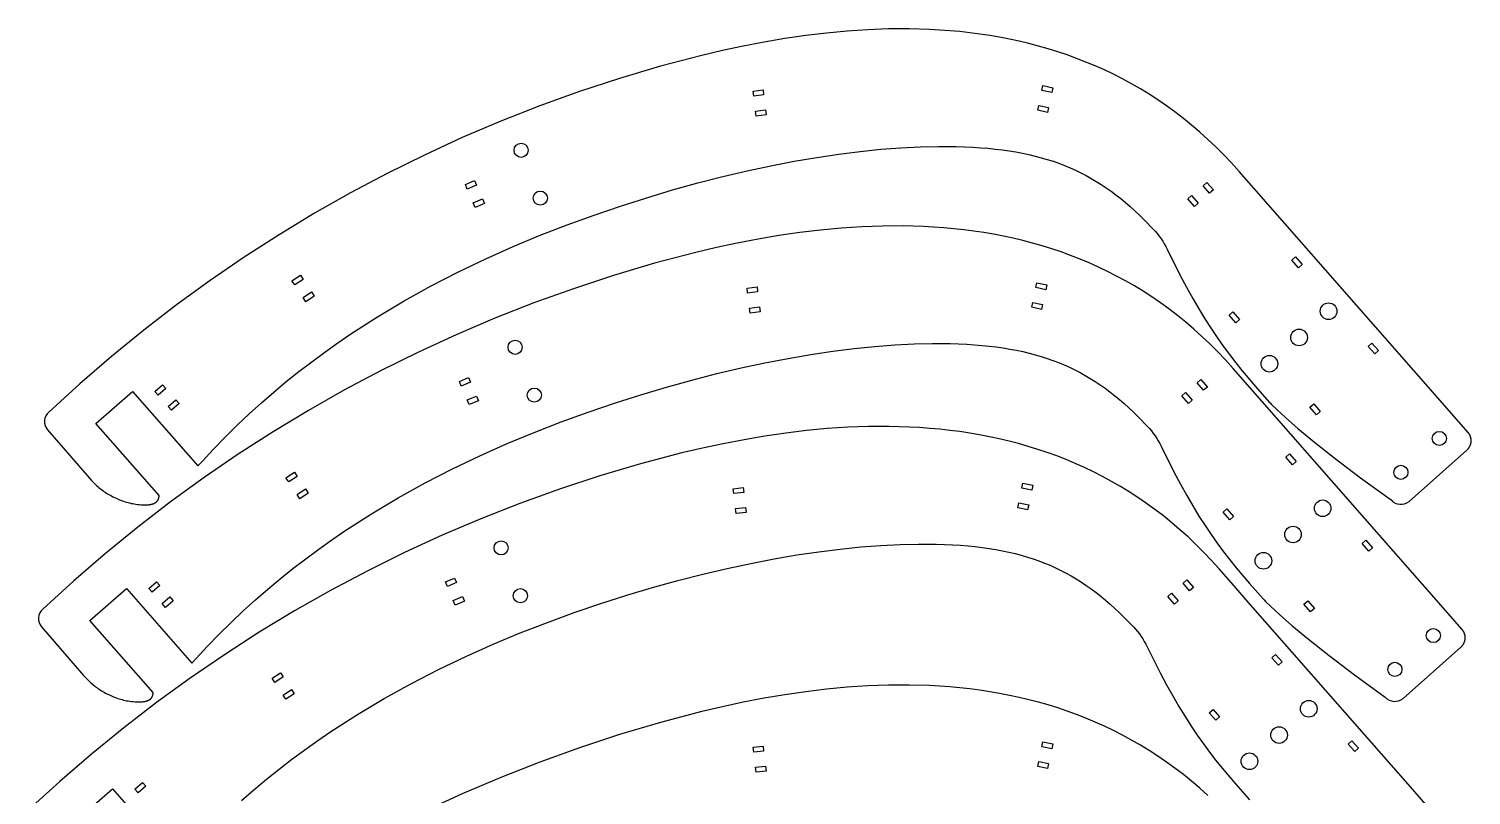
# Model space of a CAD drawing. Extents: x -5220 to -4488, y -14 to 374.
# Drawn here: x -4852.1 to -4488, y 179.3 to 372.7 of the extents above; entities that cross this region are included whole.
import ezdxf

# ---------------------------------------------------------------- set-up
doc = ezdxf.new("R2010")
doc.units = 0
doc.layers.add('FAB_2$_CUT_2', color=1, linetype='CONTINUOUS')

msp = doc.modelspace()

# ---------------------------------------------------------------- linework, layer by layer
at = {"layer": 'FAB_2$_CUT_2'}
for points in [[(-4809.49, 262.38), (-4808.41, 263.52), (-4805.51, 266.64), (-4802.56, 269.69), (-4799.56, 272.64), (-4796.51, 275.52), (-4793.43, 278.31), (-4790.3, 281.02), (-4787.14, 283.66), (-4783.94, 286.22), (-4780.71, 288.7), (-4777.45, 291.1), (-4774.16, 293.43), (-4770.84, 295.7), (-4764.14, 300.01), (-4757.37, 304.05), (-4750.53, 307.83), (-4743.67, 311.36), (-4736.78, 314.66), (-4729.89, 317.73), (-4723.02, 320.58), (-4716.19, 323.23), (-4709.42, 325.69), (-4702.72, 327.97), (-4696.11, 330.07), (-4689.61, 332.01), (-4683.22, 333.78), (-4676.94, 335.39), (-4670.79, 336.84), (-4664.78, 338.12), (-4658.91, 339.25), (-4653.18, 340.23), (-4647.62, 341.06), (-4642.22, 341.74), (-4637, 342.27), (-4631.96, 342.65), (-4627.11, 342.9), (-4622.45, 343), (-4618.01, 342.97), (-4613.77, 342.81), (-4611.85, 342.68), (-4609.97, 342.53), (-4608.15, 342.34), (-4606.36, 342.13), (-4604.62, 341.88), (-4602.92, 341.6), (-4601.26, 341.29), (-4599.64, 340.95), (-4598.06, 340.57), (-4596.51, 340.16), (-4595, 339.72), (-4593.52, 339.25), (-4592.06, 338.74), (-4590.64, 338.2), (-4589.24, 337.62), (-4587.88, 337), (-4586.53, 336.35), (-4585.21, 335.67), (-4583.9, 334.95), (-4582.62, 334.19), (-4581.36, 333.39), (-4580.11, 332.56), (-4578.88, 331.69), (-4577.66, 330.78), (-4576.45, 329.83), (-4575.25, 328.84), (-4574.06, 327.82), (-4572.87, 326.75), (-4571.69, 325.64), (-4570.52, 324.49), (-4568.17, 322.08, -0.076388), (-4564.74, 317.06), (-4561.45, 310.48), (-4559.85, 307.49), (-4558.28, 304.66), (-4556.73, 302), (-4555.18, 299.47), (-4553.64, 297.08), (-4552.1, 294.79), (-4550.55, 292.59), (-4548.99, 290.48), (-4547.4, 288.42), (-4545.79, 286.41), (-4542.45, 282.46), (-4538.93, 278.5), (-4538.74, 278.3), (-4538.37, 277.92), (-4537.04, 276.62), (-4534.84, 274.6), (-4531.7, 271.86), (-4527.55, 268.41), (-4522.3, 264.25), (-4515.88, 259.38), (-4508.2, 253.81, 0.402752), (-4503.66, 253.45), (-4489.05, 266.39), (-4489, 266.44), (-4488.94, 266.48), (-4488.89, 266.53), (-4488.84, 266.59), (-4488.79, 266.64), (-4488.74, 266.69), (-4488.7, 266.75), (-4488.65, 266.81), (-4488.6, 266.87), (-4488.56, 266.93), (-4488.51, 266.99), (-4488.47, 267.06), (-4488.43, 267.12), (-4488.39, 267.19), (-4488.35, 267.26), (-4488.32, 267.33), (-4488.28, 267.4), (-4488.25, 267.47), (-4488.22, 267.54), (-4488.19, 267.62), (-4488.16, 267.69), (-4488.13, 267.77), (-4488.11, 267.84), (-4488.08, 267.92), (-4488.06, 268), (-4488.04, 268.08), (-4488.03, 268.16), (-4488.01, 268.24), (-4488, 268.32), (-4487.99, 268.4), (-4487.98, 268.49), (-4487.97, 268.57), (-4487.97, 268.65), (-4487.97, 268.73), (-4487.97, 268.81), (-4487.97, 268.9), (-4487.97, 268.98), (-4487.98, 269.06), (-4487.99, 269.14), (-4488, 269.22), (-4488.01, 269.3), (-4488.03, 269.38), (-4488.04, 269.46), (-4488.06, 269.54), (-4488.08, 269.62), (-4488.1, 269.69), (-4488.13, 269.77), (-4488.15, 269.84), (-4488.18, 269.92), (-4488.21, 269.99), (-4488.24, 270.06), (-4488.27, 270.13), (-4488.3, 270.2), (-4488.34, 270.27), (-4488.38, 270.33), (-4488.41, 270.4), (-4488.45, 270.46), (-4488.49, 270.53), (-4488.53, 270.59), (-4488.58, 270.65), (-4488.62, 270.7), (-4488.66, 270.76), (-4488.71, 270.82), (-4498.86, 282.39), (-4539.25, 328.35), (-4542.82, 332.49), (-4546.52, 336.71), (-4548.46, 338.84), (-4550.42, 340.9), (-4552.41, 342.88), (-4554.43, 344.78), (-4556.47, 346.62), (-4558.54, 348.38), (-4560.64, 350.07), (-4562.76, 351.7), (-4564.91, 353.25), (-4567.08, 354.74), (-4569.27, 356.16), (-4571.49, 357.51), (-4573.72, 358.8), (-4575.98, 360.02), (-4578.26, 361.19), (-4580.56, 362.29), (-4582.88, 363.32), (-4585.22, 364.3), (-4587.58, 365.22), (-4589.96, 366.08), (-4592.35, 366.89), (-4594.76, 367.63), (-4597.18, 368.32), (-4599.62, 368.96), (-4602.08, 369.54), (-4604.55, 370.07), (-4607.03, 370.55), (-4609.53, 370.97), (-4612.04, 371.35), (-4614.56, 371.68), (-4617.09, 371.96), (-4619.63, 372.19), (-4622.18, 372.37), (-4624.75, 372.51), (-4629.9, 372.66), (-4635.08, 372.63), (-4640.28, 372.45), (-4645.51, 372.1), (-4650.75, 371.61), (-4656, 370.98), (-4661.26, 370.21), (-4666.52, 369.32), (-4671.78, 368.31), (-4677.03, 367.19), (-4682.26, 365.96), (-4692.68, 363.23), (-4702.98, 360.16), (-4713.14, 356.82), (-4723.15, 353.22), (-4733.01, 349.35), (-4742.72, 345.22), (-4752.28, 340.83), (-4761.68, 336.19), (-4770.93, 331.29), (-4780.02, 326.13), (-4788.96, 320.72), (-4797.75, 315.07), (-4806.37, 309.16), (-4814.84, 303.01), (-4823.15, 296.62), (-4831.3, 289.98), (-4839.29, 283.11), (-4847.11, 276, 0.415199), (-4847.41, 271.51), (-4836.81, 259.27), (-4836.29, 258.7), (-4835.77, 258.14), (-4835.5, 257.88), (-4835.23, 257.62), (-4834.95, 257.36), (-4834.66, 257.11), (-4834.38, 256.87), (-4834.09, 256.64), (-4833.79, 256.41), (-4833.49, 256.19), (-4833.19, 255.97), (-4832.88, 255.77), (-4832.57, 255.56), (-4832.25, 255.37), (-4831.94, 255.18), (-4831.61, 254.99), (-4831.29, 254.82), (-4830.96, 254.64), (-4830.29, 254.32), (-4829.95, 254.16), (-4829.61, 254.01), (-4829.27, 253.87), (-4828.92, 253.73), (-4828.57, 253.6), (-4828.21, 253.48), (-4827.85, 253.36), (-4827.48, 253.25), (-4827.1, 253.14), (-4826.72, 253.05), (-4826.33, 252.96), (-4825.93, 252.88), (-4825.53, 252.81), (-4825.12, 252.74), (-4824.7, 252.69), (-4824.27, 252.64), (-4823.83, 252.6), (-4823.39, 252.58), (-4823.16, 252.57), (-4822.94, 252.56), (-4822.72, 252.56), (-4822.5, 252.57), (-4822.29, 252.58), (-4822.08, 252.59), (-4821.87, 252.61), (-4821.66, 252.64), (-4821.56, 252.66), (-4821.46, 252.67), (-4821.36, 252.69), (-4821.26, 252.71), (-4821.17, 252.73), (-4821.07, 252.76), (-4820.98, 252.78), (-4820.89, 252.81), (-4820.8, 252.84), (-4820.71, 252.87), (-4820.62, 252.91), (-4820.54, 252.94), (-4820.46, 252.98), (-4820.38, 253.02), (-4820.3, 253.06), (-4820.26, 253.08), (-4820.23, 253.11), (-4820.19, 253.13), (-4820.15, 253.15), (-4820.12, 253.18), (-4820.08, 253.2), (-4820.05, 253.23), (-4820.01, 253.25), (-4819.98, 253.28), (-4819.95, 253.3), (-4819.92, 253.33), (-4819.88, 253.36), (-4819.85, 253.39), (-4819.82, 253.42), (-4819.79, 253.45), (-4819.77, 253.48), (-4819.74, 253.51), (-4819.71, 253.54), (-4819.68, 253.58), (-4819.66, 253.61), (-4819.63, 253.64), (-4819.61, 253.68), (-4819.59, 253.71), (-4819.56, 253.75), (-4819.54, 253.78), (-4819.52, 253.82), (-4819.5, 253.86), (-4819.48, 253.9), (-4819.46, 253.94), (-4819.44, 253.98), (-4819.43, 254.02), (-4819.41, 254.06), (-4819.39, 254.1), (-4819.38, 254.15), (-4819.37, 254.19), (-4819.35, 254.23), (-4819.34, 254.28), (-4819.33, 254.32), (-4819.32, 254.37), (-4819.31, 254.42), (-4819.3, 254.47), (-4819.29, 254.51), (-4819.29, 254.56), (-4819.28, 254.62), (-4819.28, 254.67), (-4819.27, 254.72), (-4819.27, 254.77), (-4819.27, 254.82), (-4819.27, 254.88), (-4819.27, 254.93), (-4835.23, 273.13), (-4825.97, 281.21)], [(-4811, 212.67), (-4809.92, 213.8), (-4807.02, 216.93), (-4804.07, 219.98), (-4801.07, 222.93), (-4798.03, 225.81), (-4794.94, 228.6), (-4791.82, 231.31), (-4788.65, 233.95), (-4785.45, 236.5), (-4782.22, 238.99), (-4778.96, 241.39), (-4775.67, 243.72), (-4772.35, 245.99), (-4765.65, 250.3), (-4758.88, 254.34), (-4752.05, 258.12), (-4745.18, 261.65), (-4738.29, 264.95), (-4731.4, 268.02), (-4724.53, 270.87), (-4717.7, 273.52), (-4710.93, 275.98), (-4704.23, 278.26), (-4697.63, 280.36), (-4691.12, 282.3), (-4684.73, 284.07), (-4678.45, 285.68), (-4672.31, 287.12), (-4666.29, 288.41), (-4660.42, 289.54), (-4654.7, 290.52), (-4649.13, 291.35), (-4643.73, 292.03), (-4638.51, 292.56), (-4633.47, 292.94), (-4628.62, 293.19), (-4623.96, 293.29), (-4619.52, 293.26), (-4615.28, 293.1), (-4613.36, 292.97), (-4611.49, 292.82), (-4609.66, 292.63), (-4607.87, 292.41), (-4606.13, 292.17), (-4604.44, 291.89), (-4602.78, 291.58), (-4601.16, 291.24), (-4599.57, 290.86), (-4598.02, 290.45), (-4596.51, 290.01), (-4595.03, 289.54), (-4593.58, 289.03), (-4592.15, 288.49), (-4590.76, 287.91), (-4589.39, 287.29), (-4588.04, 286.64), (-4586.72, 285.96), (-4585.42, 285.24), (-4584.13, 284.48), (-4582.87, 283.68), (-4581.62, 282.85), (-4580.39, 281.98), (-4579.17, 281.07), (-4577.96, 280.12), (-4576.76, 279.13), (-4575.57, 278.11), (-4574.39, 277.04), (-4573.21, 275.93), (-4572.03, 274.78), (-4569.69, 272.37, -0.076388), (-4566.25, 267.35), (-4562.96, 260.77), (-4561.37, 257.78), (-4559.79, 254.95), (-4558.24, 252.29), (-4556.69, 249.76), (-4555.15, 247.37), (-4553.61, 245.08), (-4552.06, 242.88), (-4550.5, 240.76), (-4548.91, 238.71), (-4547.3, 236.7), (-4543.96, 232.75), (-4540.44, 228.79), (-4540.26, 228.59), (-4539.89, 228.21), (-4538.55, 226.91), (-4536.35, 224.89), (-4533.21, 222.15), (-4529.06, 218.7), (-4523.81, 214.54), (-4517.39, 209.67), (-4509.71, 204.1, 0.402752), (-4505.17, 203.74), (-4490.56, 216.68), (-4490.51, 216.72), (-4490.46, 216.77), (-4490.4, 216.82), (-4490.35, 216.88), (-4490.3, 216.93), (-4490.26, 216.98), (-4490.21, 217.04), (-4490.16, 217.1), (-4490.11, 217.16), (-4490.07, 217.22), (-4490.03, 217.28), (-4489.98, 217.35), (-4489.94, 217.41), (-4489.9, 217.48), (-4489.87, 217.55), (-4489.83, 217.62), (-4489.79, 217.69), (-4489.76, 217.76), (-4489.73, 217.83), (-4489.7, 217.91), (-4489.67, 217.98), (-4489.64, 218.06), (-4489.62, 218.13), (-4489.6, 218.21), (-4489.57, 218.29), (-4489.56, 218.37), (-4489.54, 218.45), (-4489.52, 218.53), (-4489.51, 218.61), (-4489.5, 218.69), (-4489.49, 218.78), (-4489.49, 218.86), (-4489.48, 218.94), (-4489.48, 219.02), (-4489.48, 219.1), (-4489.48, 219.19), (-4489.49, 219.27), (-4489.49, 219.35), (-4489.5, 219.43), (-4489.51, 219.51), (-4489.52, 219.59), (-4489.54, 219.67), (-4489.55, 219.75), (-4489.57, 219.83), (-4489.59, 219.91), (-4489.61, 219.98), (-4489.64, 220.06), (-4489.66, 220.13), (-4489.69, 220.21), (-4489.72, 220.28), (-4489.75, 220.35), (-4489.78, 220.42), (-4489.82, 220.49), (-4489.85, 220.56), (-4489.89, 220.62), (-4489.93, 220.69), (-4489.97, 220.75), (-4490.01, 220.81), (-4490.05, 220.88), (-4490.09, 220.94), (-4490.13, 220.99), (-4490.18, 221.05), (-4490.22, 221.1), (-4500.37, 232.68), (-4540.76, 278.64), (-4544.33, 282.78), (-4548.04, 287), (-4549.97, 289.13), (-4551.93, 291.19), (-4553.92, 293.17), (-4555.94, 295.07), (-4557.98, 296.91), (-4560.05, 298.67), (-4562.15, 300.36), (-4564.27, 301.99), (-4566.42, 303.54), (-4568.59, 305.03), (-4570.78, 306.45), (-4573, 307.8), (-4575.24, 309.09), (-4577.5, 310.31), (-4579.78, 311.48), (-4582.08, 312.58), (-4584.4, 313.61), (-4586.73, 314.59), (-4589.09, 315.51), (-4591.47, 316.37), (-4593.86, 317.17), (-4596.27, 317.92), (-4598.7, 318.61), (-4601.14, 319.25), (-4603.59, 319.83), (-4606.06, 320.36), (-4608.54, 320.84), (-4611.04, 321.26), (-4613.55, 321.64), (-4616.07, 321.97), (-4618.6, 322.25), (-4621.14, 322.48), (-4623.7, 322.66), (-4626.26, 322.8), (-4631.41, 322.95), (-4636.59, 322.92), (-4641.79, 322.74), (-4647.02, 322.39), (-4652.26, 321.9), (-4657.51, 321.27), (-4662.77, 320.5), (-4668.03, 319.61), (-4673.29, 318.6), (-4678.54, 317.48), (-4683.77, 316.25), (-4694.19, 313.52), (-4704.49, 310.45), (-4714.65, 307.11), (-4724.66, 303.51), (-4734.52, 299.64), (-4744.23, 295.51), (-4753.79, 291.12), (-4763.19, 286.48), (-4772.44, 281.57), (-4781.54, 276.42), (-4790.48, 271.01), (-4799.26, 265.36), (-4807.89, 259.45), (-4816.35, 253.3), (-4824.66, 246.91), (-4832.81, 240.27), (-4840.8, 233.4), (-4848.62, 226.29, 0.415199), (-4848.93, 221.8), (-4838.32, 209.56), (-4837.81, 208.99), (-4837.28, 208.43), (-4837.01, 208.17), (-4836.74, 207.9), (-4836.46, 207.65), (-4836.18, 207.4), (-4835.89, 207.16), (-4835.6, 206.93), (-4835.3, 206.7), (-4835, 206.48), (-4834.7, 206.26), (-4834.39, 206.06), (-4834.08, 205.85), (-4833.77, 205.66), (-4833.45, 205.47), (-4833.13, 205.28), (-4832.8, 205.11), (-4832.47, 204.93), (-4831.8, 204.61), (-4831.47, 204.45), (-4831.13, 204.3), (-4830.78, 204.16), (-4830.43, 204.02), (-4830.08, 203.89), (-4829.72, 203.76), (-4829.36, 203.65), (-4828.99, 203.54), (-4828.61, 203.43), (-4828.23, 203.34), (-4827.84, 203.25), (-4827.45, 203.17), (-4827.04, 203.1), (-4826.63, 203.03), (-4826.21, 202.98), (-4825.78, 202.93), (-4825.34, 202.89), (-4824.9, 202.87), (-4824.68, 202.86), (-4824.46, 202.85), (-4824.24, 202.85), (-4824.02, 202.86), (-4823.8, 202.87), (-4823.59, 202.88), (-4823.38, 202.9), (-4823.17, 202.93), (-4823.07, 202.95), (-4822.97, 202.96), (-4822.87, 202.98), (-4822.77, 203), (-4822.68, 203.02), (-4822.58, 203.05), (-4822.49, 203.07), (-4822.4, 203.1), (-4822.31, 203.13), (-4822.22, 203.16), (-4822.14, 203.2), (-4822.05, 203.23), (-4821.97, 203.27), (-4821.89, 203.31), (-4821.81, 203.35), (-4821.78, 203.37), (-4821.74, 203.39), (-4821.7, 203.42), (-4821.66, 203.44), (-4821.63, 203.47), (-4821.59, 203.49), (-4821.56, 203.52), (-4821.53, 203.54), (-4821.49, 203.57), (-4821.46, 203.59), (-4821.43, 203.62), (-4821.4, 203.65), (-4821.37, 203.68), (-4821.34, 203.71), (-4821.31, 203.74), (-4821.28, 203.77), (-4821.25, 203.8), (-4821.22, 203.83), (-4821.2, 203.86), (-4821.17, 203.9), (-4821.15, 203.93), (-4821.12, 203.97), (-4821.1, 204), (-4821.08, 204.04), (-4821.05, 204.07), (-4821.03, 204.11), (-4821.01, 204.15), (-4820.99, 204.19), (-4820.97, 204.23), (-4820.96, 204.27), (-4820.94, 204.31), (-4820.92, 204.35), (-4820.91, 204.39), (-4820.89, 204.43), (-4820.88, 204.48), (-4820.87, 204.52), (-4820.85, 204.57), (-4820.84, 204.61), (-4820.83, 204.66), (-4820.82, 204.71), (-4820.81, 204.76), (-4820.81, 204.8), (-4820.8, 204.85), (-4820.79, 204.9), (-4820.79, 204.96), (-4820.79, 205.01), (-4820.78, 205.06), (-4820.78, 205.11), (-4820.78, 205.17), (-4820.78, 205.22), (-4836.75, 223.41), (-4827.48, 231.5)]]:
    msp.add_lwpolyline(points, format="xyb", close=True, dxfattribs=at)
for points in [[(-4669.29, 356.96), (-4666.77, 357.27), (-4666.61, 356.01), (-4669.13, 355.7)], [(-4596.35, 357.09), (-4596.09, 358.34), (-4593.6, 357.82), (-4593.87, 356.57)], [(-4597.39, 352.12), (-4597.13, 353.36), (-4594.65, 352.84), (-4594.91, 351.6)], [(-4668.67, 351.92), (-4666.15, 352.23), (-4665.99, 350.97), (-4668.51, 350.66)], [(-4741.93, 333.43), (-4739.59, 334.42), (-4739.1, 333.25), (-4741.44, 332.26)], [(-4555.67, 333.1), (-4554.71, 333.93), (-4553.05, 332.01), (-4554.01, 331.18)], [(-4739.96, 328.75), (-4737.62, 329.74), (-4737.12, 328.57), (-4739.46, 327.58)], [(-4559.52, 329.78), (-4558.56, 330.61), (-4556.9, 328.69), (-4557.86, 327.86)], [(-4530.63, 313.25), (-4531.58, 312.41), (-4533.26, 314.31), (-4532.31, 315.15)], [(-4785.71, 309.13), (-4783.59, 310.53), (-4782.89, 309.47), (-4785.01, 308.07)], [(-4782.91, 304.89), (-4780.79, 306.29), (-4780.09, 305.23), (-4782.21, 303.83)], [(-4670.8, 307.25), (-4668.28, 307.56), (-4668.13, 306.3), (-4670.65, 305.99)], [(-4597.86, 307.38), (-4597.6, 308.63), (-4595.12, 308.11), (-4595.38, 306.86)], [(-4670.18, 302.21), (-4667.66, 302.52), (-4667.5, 301.26), (-4670.02, 300.95)], [(-4598.91, 302.41), (-4598.65, 303.65), (-4596.16, 303.13), (-4596.42, 301.89)], [(-4549.06, 300.43), (-4548.11, 301.27), (-4546.43, 299.37), (-4547.38, 298.53)], [(-4513.03, 293.38), (-4511.35, 291.48), (-4512.3, 290.64), (-4513.98, 292.54)], [(-4743.45, 283.72), (-4741.11, 284.71), (-4740.61, 283.54), (-4742.95, 282.55)], [(-4557.19, 283.39), (-4556.23, 284.22), (-4554.56, 282.3), (-4555.53, 281.47)], [(-4820.34, 281.18), (-4818.43, 282.87), (-4817.59, 281.92), (-4819.49, 280.23)], [(-4561.03, 280.07), (-4560.07, 280.9), (-4558.41, 278.98), (-4559.37, 278.15)], [(-4816.97, 277.38), (-4815.07, 279.06), (-4814.22, 278.11), (-4816.13, 276.43)], [(-4741.47, 279.04), (-4739.13, 280.03), (-4738.63, 278.86), (-4740.97, 277.87)], [(-4527.72, 278.05), (-4526.05, 276.14), (-4527.01, 275.31), (-4528.68, 277.22)], [(-4532.14, 263.54), (-4533.09, 262.7), (-4534.77, 264.6), (-4533.82, 265.44)], [(-4787.22, 259.42), (-4785.1, 260.82), (-4784.4, 259.76), (-4786.52, 258.36)], [(-4784.42, 255.18), (-4782.3, 256.58), (-4781.6, 255.52), (-4783.72, 254.12)], [(-4674.33, 256.66), (-4671.81, 256.97), (-4671.65, 255.71), (-4674.17, 255.4)], [(-4601.39, 256.79), (-4601.13, 258.03), (-4598.64, 257.51), (-4598.9, 256.27)], [(-4673.7, 251.62), (-4671.18, 251.93), (-4671.03, 250.67), (-4673.55, 250.36)], [(-4602.43, 251.82), (-4602.17, 253.06), (-4599.68, 252.54), (-4599.95, 251.3)], [(-4550.57, 250.72), (-4549.62, 251.56), (-4547.94, 249.66), (-4548.9, 248.82)], [(-4514.55, 243.67), (-4512.86, 241.77), (-4513.81, 240.93), (-4515.5, 242.82)], [(-4821.85, 231.47), (-4819.95, 233.16), (-4819.1, 232.21), (-4821.01, 230.52)], [(-4746.97, 233.13), (-4744.63, 234.12), (-4744.14, 232.95), (-4746.48, 231.96)], [(-4560.71, 232.8), (-4559.75, 233.63), (-4558.09, 231.71), (-4559.05, 230.88)], [(-4744.99, 228.45), (-4742.65, 229.44), (-4742.16, 228.27), (-4744.5, 227.28)], [(-4564.56, 229.48), (-4563.59, 230.31), (-4561.93, 228.39), (-4562.89, 227.56)], [(-4818.48, 227.67), (-4816.58, 229.35), (-4815.74, 228.4), (-4817.64, 226.72)], [(-4529.24, 228.34), (-4527.56, 226.43), (-4528.52, 225.6), (-4530.19, 227.51)], [(-4535.66, 212.94), (-4536.62, 212.1), (-4538.3, 214.01), (-4537.34, 214.85)], [(-4790.75, 208.82), (-4788.63, 210.23), (-4787.93, 209.17), (-4790.05, 207.76)], [(-4787.94, 204.59), (-4785.82, 205.99), (-4785.12, 204.93), (-4787.24, 203.53)], [(-4554.1, 200.13), (-4553.15, 200.97), (-4551.47, 199.06), (-4552.42, 198.22)], [(-4518.07, 193.08), (-4516.38, 191.18), (-4517.33, 190.33), (-4519.02, 192.23)], [(-4669.29, 191.42), (-4666.77, 191.73), (-4666.61, 190.47), (-4669.13, 190.16)], [(-4596.35, 191.55), (-4596.09, 192.79), (-4593.6, 192.27), (-4593.87, 191.03)], [(-4668.67, 186.37), (-4666.15, 186.69), (-4665.99, 185.43), (-4668.51, 185.11)], [(-4597.39, 186.58), (-4597.13, 187.82), (-4594.65, 187.3), (-4594.91, 186.05)], [(-4825.37, 180.88), (-4823.47, 182.56), (-4822.63, 181.61), (-4824.53, 179.93)]]:
    msp.add_lwpolyline(points, close=True, dxfattribs=at)
for points in [[(-4493.75, 170.51), (-4503.9, 182.09), (-4544.29, 228.05), (-4547.86, 232.19), (-4551.56, 236.41), (-4553.49, 238.54), (-4555.46, 240.59), (-4557.45, 242.57), (-4559.46, 244.48), (-4561.51, 246.31), (-4563.58, 248.08), (-4565.68, 249.77), (-4567.8, 251.39), (-4569.94, 252.95), (-4572.11, 254.43), (-4574.31, 255.85), (-4576.52, 257.21), (-4578.76, 258.5), (-4581.02, 259.72), (-4583.3, 260.88), (-4585.6, 261.98), (-4587.92, 263.02), (-4590.26, 264), (-4592.62, 264.92), (-4594.99, 265.78), (-4597.39, 266.58), (-4599.79, 267.33), (-4602.22, 268.02), (-4604.66, 268.66), (-4607.12, 269.24), (-4609.59, 269.77), (-4612.07, 270.24), (-4614.57, 270.67), (-4617.07, 271.05), (-4619.59, 271.37), (-4622.13, 271.65), (-4624.67, 271.88), (-4627.22, 272.07), (-4629.78, 272.21), (-4634.93, 272.36), (-4640.11, 272.33), (-4645.32, 272.14), (-4650.54, 271.8), (-4655.79, 271.31), (-4661.04, 270.68), (-4666.3, 269.91), (-4671.56, 269.02), (-4676.81, 268.01), (-4682.06, 266.88), (-4687.3, 265.66), (-4697.71, 262.92), (-4708.01, 259.86), (-4718.18, 256.52), (-4728.19, 252.92), (-4738.05, 249.05), (-4747.76, 244.92), (-4757.31, 240.53), (-4766.72, 235.88), (-4775.97, 230.98), (-4785.06, 225.83), (-4794, 220.42), (-4802.78, 214.76), (-4811.41, 208.86), (-4819.88, 202.71), (-4828.19, 196.32), (-4836.33, 189.68), (-4844.32, 182.81), (-4852.15, 175.69, 0.415199)], [(-4798.47, 178.01), (-4795.34, 180.72), (-4792.18, 183.36), (-4788.98, 185.91), (-4785.75, 188.39), (-4782.48, 190.8), (-4779.19, 193.13), (-4775.88, 195.39), (-4769.18, 199.71), (-4762.4, 203.75), (-4755.57, 207.53), (-4748.7, 211.06), (-4741.82, 214.36), (-4734.93, 217.43), (-4728.06, 220.28), (-4721.23, 222.93), (-4714.45, 225.39), (-4707.76, 227.67), (-4701.15, 229.77), (-4694.65, 231.71), (-4688.25, 233.48), (-4681.98, 235.09), (-4675.83, 236.53), (-4669.81, 237.82), (-4663.94, 238.95), (-4658.22, 239.93), (-4652.66, 240.76), (-4647.26, 241.43), (-4642.04, 241.96), (-4636.99, 242.35), (-4632.14, 242.6), (-4627.49, 242.7), (-4623.04, 242.67), (-4618.81, 242.5), (-4616.89, 242.38), (-4615.01, 242.22), (-4613.18, 242.04), (-4611.4, 241.82), (-4609.66, 241.58), (-4607.96, 241.3), (-4606.3, 240.99), (-4604.68, 240.64), (-4603.1, 240.27), (-4601.55, 239.86), (-4600.03, 239.42), (-4598.55, 238.95), (-4597.1, 238.44), (-4595.68, 237.89), (-4594.28, 237.32), (-4592.91, 236.7), (-4591.57, 236.05), (-4590.24, 235.37), (-4588.94, 234.64), (-4587.66, 233.89), (-4586.39, 233.09), (-4585.15, 232.26), (-4583.91, 231.39), (-4582.69, 230.48), (-4581.48, 229.53), (-4580.28, 228.54), (-4579.09, 227.51), (-4577.91, 226.45), (-4576.73, 225.34), (-4575.56, 224.19), (-4573.21, 221.77, -0.076388), (-4569.78, 216.76), (-4566.49, 210.18), (-4564.89, 207.18), (-4563.32, 204.36), (-4561.76, 201.7), (-4560.22, 199.17), (-4558.68, 196.77), (-4557.14, 194.49), (-4555.59, 192.29), (-4554.02, 190.17), (-4552.44, 188.12), (-4550.82, 186.11), (-4547.49, 182.16), (-4543.97, 178.2)]]:
    msp.add_lwpolyline(points, format="xyb", dxfattribs=at)
for points in [[(-4554.43, 179.24), (-4556.47, 181.07), (-4558.54, 182.84), (-4560.64, 184.53), (-4562.76, 186.15), (-4564.91, 187.7), (-4567.08, 189.19), (-4569.27, 190.61), (-4571.49, 191.97), (-4573.72, 193.25), (-4575.98, 194.48), (-4578.26, 195.64), (-4580.56, 196.74), (-4582.88, 197.78), (-4585.22, 198.76), (-4587.58, 199.68), (-4589.96, 200.54), (-4592.35, 201.34), (-4594.76, 202.09), (-4597.18, 202.78), (-4599.62, 203.41), (-4602.08, 204), (-4604.55, 204.52), (-4607.03, 205), (-4609.53, 205.43), (-4612.04, 205.8), (-4614.56, 206.13), (-4617.09, 206.41), (-4619.63, 206.64), (-4622.18, 206.83), (-4624.75, 206.97), (-4629.9, 207.11), (-4635.08, 207.09), (-4640.28, 206.9), (-4645.51, 206.56), (-4650.75, 206.07), (-4656, 205.43), (-4661.26, 204.67), (-4666.52, 203.78), (-4671.78, 202.76), (-4677.03, 201.64), (-4682.26, 200.42), (-4692.68, 197.68), (-4702.98, 194.62), (-4713.14, 191.28), (-4723.15, 187.67), (-4733.01, 183.81), (-4742.72, 179.68), (-4752.28, 175.29)], [(-4840.27, 172.82), (-4831, 180.91), (-4814.53, 162.08)]]:
    msp.add_lwpolyline(points, dxfattribs=at)
for centre, radius in [((-4727.86, 342.03), 1.78), ((-4723.01, 329.97), 1.78), ((-4523.95, 301.43), 2.1), ((-4531.43, 294.81), 2.1), ((-4729.37, 292.32), 1.78), ((-4538.92, 288.18), 2.1), ((-4724.52, 280.25), 1.78), ((-4496, 269.32), 1.78), ((-4505.72, 260.78), 1.78), ((-4525.46, 251.72), 2.1), ((-4532.95, 245.1), 2.1), ((-4732.9, 241.73), 1.78), ((-4540.43, 238.47), 2.1), ((-4728.04, 229.66), 1.78), ((-4497.52, 219.61), 1.78), ((-4507.23, 211.07), 1.78), ((-4528.99, 201.13), 2.1), ((-4536.47, 194.51), 2.1), ((-4543.95, 187.88), 2.1)]:
    msp.add_circle(centre, radius, dxfattribs=at)

doc.saveas('drawing.dxf')
